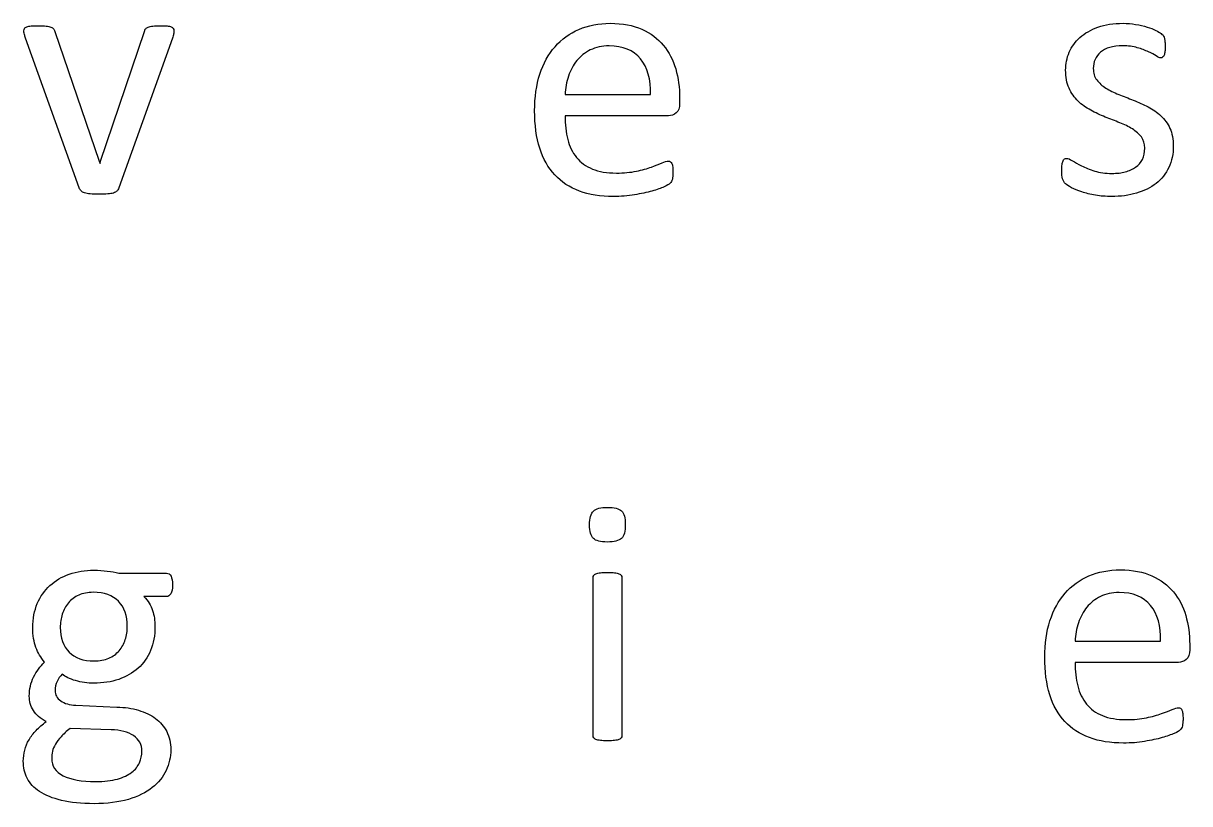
# Model space of a CAD drawing. Extents: x 0 to 612, y 0 to 328.
# Drawn here: x 537 to 571.35, y 159.02 to 182 of the extents above; entities that cross this region are included whole.
import ezdxf

# ---------------------------------------------------------------- set-up
doc = ezdxf.new("R2010")
doc.units = 0
doc.layers.add('Layer_1', color=7, linetype='CONTINUOUS')

msp = doc.modelspace()

# ---------------------------------------------------------------- linework, layer by layer
at = {"layer": 'Layer_1', "color": 7}
for p, q in [((537.929387, 181.764237), (539.239159, 177.938042)), ((539.275256, 177.938042), (540.569563, 181.764237)), ((541.435894, 181.779678), (541.435466, 181.779682)), ((538.645967, 177.154211), (537.068045, 181.563099)), ((541.394428, 181.563122), (539.811353, 177.154235)), ((552.957548, 179.902682), (555.473966, 179.902682)), ((556.329901, 179.80468), (556.329962, 179.650006)), ((555.99994, 179.278734), (552.957548, 179.278734)), ((570.8701, 178.391823), (570.870095, 178.3918)), ((539.239159, 177.938042), (539.259772, 177.876161)), ((539.259772, 177.876161), (539.275256, 177.938042)), ((554.730368, 167.24178), (554.730368, 167.24178)), ((539.81676, 165.808253), (541.219353, 165.808253)), ((553.781547, 161.033243), (553.781547, 165.674179)), ((554.632394, 165.674179), (554.632394, 161.033243)), ((541.394659, 165.462762), (541.394701, 165.462757)), ((541.219376, 165.122419), (540.554174, 165.122419)), ((540.064297, 164.240643), (540.064297, 164.240643)), ((567.979733, 163.807489), (570.49615, 163.807489)), ((571.352085, 163.709492), (571.352146, 163.554818)), ((571.022124, 163.183542), (567.979733, 163.183542)), ((538.548261, 161.920177), (539.76006, 161.868611)), ((539.584735, 161.198251), (538.383248, 161.239525)), ((540.492297, 160.564011), (540.492297, 160.563993))]:
    msp.add_line(p, q, dxfattribs=at)
for points in [[(537.0167, 181.779687), (537.0167, 181.807171), (537.023571, 181.831248), (537.037313, 181.85188)], [(537.019053, 181.741002), (537.017171, 181.756486), (537.0167, 181.769381), (537.0167, 181.779687)], [(537.034537, 181.671388), (537.025924, 181.702308), (537.020795, 181.725528), (537.019053, 181.741002)], [(537.037313, 181.85188), (537.051055, 181.872493), (537.074257, 181.888824), (537.106927, 181.900867)], [(537.106927, 181.900867), (537.139588, 181.912915), (537.182556, 181.920633), (537.235844, 181.924069)], [(537.235844, 181.924069), (537.289128, 181.927363), (537.355302, 181.929245), (537.43437, 181.929245)], [(537.43437, 181.929245), (537.534067, 181.929241), (537.613992, 181.926892), (537.674156, 181.921527)], [(537.674156, 181.921527), (537.734315, 181.91635), (537.780723, 181.906891), (537.813384, 181.893149)], [(537.813384, 181.893149), (537.846045, 181.879407), (537.870103, 181.862182), (537.885572, 181.841583)], [(537.885572, 181.841583), (537.901056, 181.82097), (537.915645, 181.79518), (537.929387, 181.764237)], [(540.569563, 181.764237), (540.576434, 181.795156), (540.588482, 181.820951), (540.60566, 181.841583)], [(540.60566, 181.841583), (540.622838, 181.862196), (540.64778, 181.879374), (540.680427, 181.893149)], [(540.680427, 181.893149), (540.713088, 181.906891), (540.757774, 181.91635), (540.814502, 181.921527)], [(540.814502, 181.921527), (540.871221, 181.926657), (540.945989, 181.929245), (541.038814, 181.929245)], [(541.038814, 181.929245), (541.117878, 181.929241), (541.183195, 181.927363), (541.234765, 181.924069)], [(541.234765, 181.924069), (541.286327, 181.920774), (541.32672, 181.912021), (541.355945, 181.898279)], [(541.355945, 181.898279), (541.385171, 181.884536), (541.405784, 181.868206), (541.417822, 181.849292)], [(541.417822, 181.849292), (541.42987, 181.830373), (541.435847, 181.807171), (541.435894, 181.779678)], [(541.433113, 181.735868), (541.43123, 181.720384), (541.428877, 181.704054), (541.425395, 181.686881)], [(541.435466, 181.779682), (541.435461, 181.76594), (541.434525, 181.751304), (541.433113, 181.735868)], [(552.660983, 181.312988), (552.855212, 181.534715), (553.08984, 181.704882), (553.364856, 181.823488)], [(553.364856, 181.823488), (553.639872, 181.942084), (553.947549, 182.001387), (554.287887, 182.001391)], [(554.287887, 182.001391), (554.652283, 182.001387), (554.962539, 181.942945), (555.218655, 181.826067)], [(555.218655, 181.826067), (555.474761, 181.709179), (555.685321, 181.551902), (555.850335, 181.354238)], [(568.121606, 181.586338), (568.262552, 181.71181), (568.438733, 181.812362), (568.650154, 181.887996)], [(568.650154, 181.887996), (568.861575, 181.963624), (569.108232, 182.001438), (569.390128, 182.001443)], [(569.390128, 182.001443), (569.513882, 182.001438), (569.637641, 181.991137), (569.7614, 181.970523)], [(569.7614, 181.970523), (569.885159, 181.94991), (569.996884, 181.92412), (570.09658, 181.893172)], [(570.09658, 181.893172), (570.196272, 181.862206), (570.281355, 181.828712), (570.35183, 181.79262)], [(570.35183, 181.79262), (570.422301, 181.756523), (570.475589, 181.724719), (570.511686, 181.69722)], [(537.068045, 181.563099), (537.054303, 181.604325), (537.043102, 181.640445), (537.034537, 181.671388)], [(541.4125, 181.630157), (541.407323, 181.609544), (541.401299, 181.58719), (541.394428, 181.563122)], [(541.425395, 181.686881), (541.4221, 181.669703), (541.417629, 181.650784), (541.4125, 181.630157)], [(567.804474, 181.148026), (567.874945, 181.314753), (567.980655, 181.460856), (568.121606, 181.586338)], [(570.511686, 181.69722), (570.547782, 181.669736), (570.571845, 181.64565), (570.583879, 181.625032)], [(570.583879, 181.625032), (570.595926, 181.604419), (570.604492, 181.58117), (570.609669, 181.555418)], [(570.609669, 181.555418), (570.614798, 181.529628), (570.619975, 181.497828), (570.625152, 181.460019)], [(570.625152, 181.460019), (570.630329, 181.422181), (570.63287, 181.375792), (570.63287, 181.320791)], [(552.214939, 180.5034), (552.31807, 180.821388), (552.466749, 181.091246), (552.660983, 181.312988)], [(553.700097, 181.217612), (553.541959, 181.138538), (553.409607, 181.033689), (553.30304, 180.903059)], [(554.251851, 181.336213), (554.042148, 181.336208), (553.85823, 181.296681), (553.700097, 181.217612)], [(555.177461, 180.954625), (554.969476, 181.209014), (554.660942, 181.336208), (554.251851, 181.336213)], [(555.850335, 181.354238), (556.015343, 181.156563), (556.136523, 180.924519), (556.213874, 180.658097)], [(567.698764, 180.624631), (567.698764, 180.806827), (567.734013, 180.98129), (567.804474, 181.148026)], [(568.727533, 181.153179), (568.657058, 181.093015), (568.603775, 181.021679), (568.567678, 180.939179)], [(568.998253, 181.292407), (568.888245, 181.259746), (568.798004, 181.213334), (568.727533, 181.153179)], [(569.379841, 181.341394), (569.235454, 181.34139), (569.10826, 181.325064), (568.998253, 181.292407)], [(569.81042, 181.284671), (569.684939, 181.322461), (569.541414, 181.34139), (569.379841, 181.341394)], [(570.137863, 181.163491), (570.045038, 181.206458), (569.935892, 181.246852), (569.81042, 181.284671)], [(570.364753, 181.042311), (570.306307, 181.080102), (570.230679, 181.120514), (570.137863, 181.163491)], [(570.498823, 180.985587), (570.467904, 180.985587), (570.42319, 181.004506), (570.364753, 181.042311)], [(570.599362, 181.062962), (570.587314, 181.035477), (570.572725, 181.015688), (570.555547, 181.003659)], [(570.625152, 181.168672), (570.619975, 181.125705), (570.61141, 181.09046), (570.599362, 181.062962)], [(570.63287, 181.320791), (570.632865, 181.262344), (570.630517, 181.21164), (570.625152, 181.168672)], [(553.30304, 180.903059), (553.196468, 180.772425), (553.113964, 180.620301), (553.055522, 180.446699)], [(555.473966, 179.902682), (555.484272, 180.349582), (555.385442, 180.700231), (555.177461, 180.954625)], [(568.567678, 180.939179), (568.531582, 180.85667), (568.513533, 180.76729), (568.513533, 180.671039)], [(570.555547, 181.003659), (570.53837, 180.991611), (570.519451, 180.985587), (570.498823, 180.985587)], [(552.060241, 179.42825), (552.060237, 179.827025), (552.111803, 180.185407), (552.214939, 180.5034)], [(553.055522, 180.446699), (552.99708, 180.273092), (552.964424, 180.091753), (552.957548, 179.902682)], [(556.213874, 180.658097), (556.29122, 180.39167), (556.329896, 180.107199), (556.329901, 179.80468)], [(567.799316, 180.093504), (567.732281, 180.241321), (567.698764, 180.418363), (567.698764, 180.624631)], [(568.513533, 180.671039), (568.513533, 180.536959), (568.547888, 180.424378), (568.616665, 180.33328)], [(568.064882, 179.711916), (567.954875, 179.818483), (567.866351, 179.945678), (567.799316, 180.093504)], [(568.616665, 180.33328), (568.685418, 180.242177), (568.774798, 180.162247), (568.88481, 180.093499)], [(568.88481, 180.093499), (568.994812, 180.024742), (569.120294, 179.96286), (569.26124, 179.907859)], [(568.438733, 179.441192), (568.299505, 179.515103), (568.174889, 179.605344), (568.064882, 179.711916)], [(569.26124, 179.907859), (569.402186, 179.852853), (569.54571, 179.796133), (569.691814, 179.737692)], [(569.691814, 179.737692), (569.837918, 179.67925), (569.9823, 179.613933), (570.124968, 179.541745)], [(552.209781, 178.324741), (552.110085, 178.641007), (552.060237, 179.008843), (552.060241, 179.42825)], [(556.229409, 179.363818), (556.162365, 179.307094), (556.08588, 179.278729), (555.99994, 179.278734)], [(556.329962, 179.650006), (556.329957, 179.515931), (556.296454, 179.420537), (556.229409, 179.363818)], [(568.866733, 179.242666), (568.720629, 179.301103), (568.577961, 179.367281), (568.438733, 179.441192)], [(570.124968, 179.541745), (570.267632, 179.469547), (570.393969, 179.381885), (570.503981, 179.278758)], [(552.957548, 179.278734), (552.957548, 179.0209), (552.983338, 178.788852), (553.034895, 178.582594)], [(569.29215, 179.075074), (569.15464, 179.128357), (569.012832, 179.18422), (568.866733, 179.242666)], [(569.663427, 178.892017), (569.553414, 178.960769), (569.42966, 179.02179), (569.29215, 179.075074)], [(570.503981, 179.278758), (570.613984, 179.175621), (570.702503, 179.051863), (570.769543, 178.907481)], [(569.928992, 178.654815), (569.861953, 178.74419), (569.773429, 178.823259), (569.663427, 178.892017)], [(570.029545, 178.324793), (570.02954, 178.455423), (569.996037, 178.56543), (569.928992, 178.654815)], [(570.769543, 178.907481), (570.836578, 178.763095), (570.870095, 178.591211), (570.8701, 178.391823)], [(552.653246, 177.53578), (552.457294, 177.745479), (552.309472, 178.008466), (552.209781, 178.324741)], [(553.034895, 178.582594), (553.086461, 178.376326), (553.172405, 178.199283), (553.292728, 178.051462)], [(569.959931, 177.994771), (570.006334, 178.087586), (570.02954, 178.197594), (570.029545, 178.324793)], [(570.870095, 178.3918), (570.870091, 178.154593), (570.826281, 177.943172), (570.738599, 177.757536)], [(553.292728, 178.051462), (553.413047, 177.90364), (553.569462, 177.790197), (553.761979, 177.711128)], [(555.811725, 177.889032), (555.892507, 177.925128), (555.953523, 177.943172), (555.994782, 177.943177)], [(555.994782, 177.943177), (556.018831, 177.943172), (556.040338, 177.937153), (556.059238, 177.925105)], [(567.595641, 177.840055), (567.602512, 177.884763), (567.611125, 177.920841), (567.621431, 177.948344)], [(567.621431, 177.948344), (567.631738, 177.975828), (567.646327, 177.995613), (567.665246, 178.007647)], [(567.665246, 178.007647), (567.684165, 178.019695), (567.705625, 178.025719), (567.729702, 178.025719)], [(567.729702, 178.025719), (567.76754, 178.025719), (567.823379, 178.002517), (567.897294, 177.956105)], [(567.897294, 177.956105), (567.971205, 177.909702), (568.062303, 177.858988), (568.170593, 177.803986)], [(569.7614, 177.765301), (569.84734, 177.825461), (569.913519, 177.90195), (569.959931, 177.994771)], [(553.761979, 177.711128), (553.954486, 177.63206), (554.18997, 177.592527), (554.468431, 177.592527)], [(554.468431, 177.592527), (554.68844, 177.592527), (554.884392, 177.610552), (555.056282, 177.646672)], [(555.056282, 177.646672), (555.228166, 177.682769), (555.376844, 177.723157), (555.502325, 177.767852)], [(555.502325, 177.767852), (555.627802, 177.812561), (555.730934, 177.852935), (555.811725, 177.889032)], [(556.059238, 177.925105), (556.078157, 177.913057), (556.092746, 177.895032), (556.103053, 177.87096)], [(556.103053, 177.87096), (556.113359, 177.846912), (556.121077, 177.813375), (556.126254, 177.770403)], [(556.126254, 177.770403), (556.131431, 177.727435), (556.133972, 177.675008), (556.133972, 177.613131)], [(556.133972, 177.613131), (556.133968, 177.568422), (556.13209, 177.529766), (556.128796, 177.497105)], [(567.585335, 177.675046), (567.585335, 177.740363), (567.588629, 177.795365), (567.595641, 177.840055)], [(567.611125, 177.422375), (567.593947, 177.484252), (567.585335, 177.568474), (567.585335, 177.675046)], [(568.170593, 177.803986), (568.278878, 177.74898), (568.406933, 177.698276), (568.55476, 177.651863)], [(568.55476, 177.651863), (568.702581, 177.60546), (568.872748, 177.582249), (569.06526, 177.582249)], [(569.06526, 177.582249), (569.209646, 177.582249), (569.340276, 177.597733), (569.457163, 177.628652)], [(569.457163, 177.628652), (569.574042, 177.659572), (569.675456, 177.705137), (569.7614, 177.765301)], [(570.738599, 177.757536), (570.650932, 177.5719), (570.526317, 177.415485), (570.364749, 177.288286)], [(553.377751, 177.061372), (553.090696, 177.167944), (552.849198, 177.326077), (552.653246, 177.53578)], [(556.043707, 177.28053), (556.024789, 177.261611), (555.968935, 177.230682), (555.87612, 177.18771)], [(556.090111, 177.339828), (556.078063, 177.319215), (556.062626, 177.299449), (556.043707, 177.28053)], [(556.115901, 177.409442), (556.110724, 177.383652), (556.102158, 177.360455), (556.090111, 177.339828)], [(556.128796, 177.497105), (556.125501, 177.464444), (556.121077, 177.435228), (556.115901, 177.409442)], [(567.693629, 177.277989), (567.655791, 177.312344), (567.628312, 177.360493), (567.611125, 177.422375)], [(567.874112, 177.161967), (567.791607, 177.204935), (567.731443, 177.24361), (567.693629, 177.277989)], [(570.364749, 177.288286), (570.203171, 177.161092), (570.010659, 177.064836), (569.787209, 176.999518)], [(538.702686, 177.066549), (538.678637, 177.090597), (538.659718, 177.119832), (538.645967, 177.154211)], [(538.803243, 177.009825), (538.760276, 177.023567), (538.726749, 177.042486), (538.702686, 177.066549)], [(538.970831, 176.978905), (538.902073, 176.985776), (538.846211, 176.996083), (538.803243, 177.009825)], [(539.22866, 176.968599), (539.125523, 176.968599), (539.039584, 176.971893), (538.970831, 176.978905)], [(539.486489, 176.976317), (539.417731, 176.97114), (539.331791, 176.968599), (539.22866, 176.968599)], [(539.656655, 177.004695), (539.611947, 176.990953), (539.555242, 176.981494), (539.486489, 176.976317)], [(539.757213, 177.061414), (539.734858, 177.037366), (539.701345, 177.018447), (539.656655, 177.004695)], [(539.811353, 177.154235), (539.797611, 177.116397), (539.779539, 177.085482), (539.757213, 177.061414)], [(554.380707, 176.901521), (553.999114, 176.901521), (553.664796, 176.954805), (553.377751, 177.061372)], [(555.002076, 176.950508), (554.807841, 176.917847), (554.600717, 176.901521), (554.380707, 176.901521)], [(555.515159, 177.061372), (555.367333, 177.020099), (555.196305, 176.983164), (555.002076, 176.950508)], [(555.87612, 177.18771), (555.783295, 177.144742), (555.662976, 177.102626), (555.515159, 177.061372)], [(568.175774, 177.038208), (568.057169, 177.07774), (567.956616, 177.118995), (567.874112, 177.161967)], [(568.577985, 176.94023), (568.428445, 176.96602), (568.294375, 176.998671), (568.175774, 177.038208)], [(569.049814, 176.901545), (568.8848, 176.901545), (568.727529, 176.91444), (568.577985, 176.94023)], [(569.787209, 176.999518), (569.563754, 176.934201), (569.317954, 176.901545), (569.049814, 176.901545)], [(553.678425, 167.231468), (553.678425, 167.430851), (553.716263, 167.566639), (553.791868, 167.638837)], [(553.791868, 167.638837), (553.867496, 167.711025), (554.006724, 167.747122), (554.209552, 167.747126)], [(554.209552, 167.747126), (554.408939, 167.747122), (554.545589, 167.711877), (554.619499, 167.641416)], [(554.619499, 167.641416), (554.69341, 167.570936), (554.730368, 167.437727), (554.730368, 167.24178)], [(553.789289, 166.831832), (553.715378, 166.902298), (553.678425, 167.035512), (553.678425, 167.231468)], [(554.730368, 167.24178), (554.730368, 167.042388), (554.69253, 166.906595), (554.616925, 166.834411)], [(554.199241, 166.726122), (553.999849, 166.726117), (553.863199, 166.761371), (553.789289, 166.831832)], [(554.616925, 166.834411), (554.541292, 166.762214), (554.402064, 166.726117), (554.199241, 166.726122)], [(537.785062, 165.447288), (537.943195, 165.591665), (538.133128, 165.702533), (538.354865, 165.779889)], [(538.354865, 165.779889), (538.576597, 165.857231), (538.818096, 165.895906), (539.079365, 165.895911)], [(539.079365, 165.895911), (539.220311, 165.895906), (539.351802, 165.888193), (539.473843, 165.872709)], [(539.473843, 165.872709), (539.59588, 165.857226), (539.710184, 165.835766), (539.81676, 165.808253)], [(541.219353, 165.808253), (541.27779, 165.808249), (541.321618, 165.779875), (541.350844, 165.72317)], [(541.350844, 165.72317), (541.380069, 165.666442), (541.394659, 165.57964), (541.394659, 165.462762)], [(553.781547, 165.674179), (553.781547, 165.698227), (553.787571, 165.720582), (553.799619, 165.741214)], [(553.799619, 165.741214), (553.811667, 165.761827), (553.833974, 165.779004), (553.866654, 165.792779)], [(553.866654, 165.792779), (553.899315, 165.806521), (553.943144, 165.816828), (553.998145, 165.823699)], [(553.998145, 165.823699), (554.053151, 165.83057), (554.121904, 165.834006), (554.204408, 165.834006)], [(554.204408, 165.834006), (554.290353, 165.834001), (554.360823, 165.830711), (554.415829, 165.823699)], [(554.415829, 165.823699), (554.470831, 165.816828), (554.513803, 165.806521), (554.544746, 165.792779)], [(554.544746, 165.792779), (554.575666, 165.779037), (554.59803, 165.761813), (554.611781, 165.741214)], [(554.611781, 165.741214), (554.625523, 165.7206), (554.632394, 165.698246), (554.632394, 165.674179)], [(567.683167, 165.217795), (567.877401, 165.439523), (568.112024, 165.60969), (568.387045, 165.728295)], [(568.387045, 165.728295), (568.662061, 165.846896), (568.969738, 165.906194), (569.310076, 165.906199)], [(569.310076, 165.906199), (569.674472, 165.906194), (569.984723, 165.847752), (570.240839, 165.730874)], [(570.240839, 165.730874), (570.496946, 165.613986), (570.707506, 165.45671), (570.872524, 165.259045)], [(537.413786, 164.916156), (537.503166, 165.125855), (537.626925, 165.302897), (537.785062, 165.447288)], [(539.063919, 165.246178), (538.898906, 165.246173), (538.755381, 165.218694), (538.633345, 165.163674)], [(539.803889, 164.980617), (539.630282, 165.157655), (539.383625, 165.246173), (539.063919, 165.246178)], [(541.394701, 165.462757), (541.394696, 165.342429), (541.37837, 165.255628), (541.345714, 165.202349)], [(569.274041, 165.241025), (569.064337, 165.24102), (568.880419, 165.201493), (568.722281, 165.122419)], [(570.199646, 164.859432), (569.99166, 165.113821), (569.683127, 165.24102), (569.274041, 165.241025)], [(570.872524, 165.259045), (571.037528, 165.061375), (571.158708, 164.829327), (571.236063, 164.562909)], [(537.279715, 164.204546), (537.279715, 164.469251), (537.324424, 164.706453), (537.413786, 164.916156)], [(538.329103, 164.936783), (538.248317, 164.840523), (538.188157, 164.729654), (538.148625, 164.604182)], [(538.633345, 165.163674), (538.511304, 165.108668), (538.40989, 165.033035), (538.329103, 164.936783)], [(540.064297, 164.240643), (540.064297, 164.556909), (539.977491, 164.80357), (539.803889, 164.980617)], [(540.554174, 165.122419), (540.674493, 164.99866), (540.758715, 164.862011), (540.80685, 164.712472)], [(541.345714, 165.202349), (541.313053, 165.149061), (541.270937, 165.122415), (541.219376, 165.122419)], [(567.237123, 164.408207), (567.340255, 164.726195), (567.488938, 164.996058), (567.683167, 165.217795)], [(568.722281, 165.122419), (568.564148, 165.043351), (568.431791, 164.938496), (568.325224, 164.807867)], [(538.148625, 164.604182), (538.109093, 164.478701), (538.089322, 164.34721), (538.089322, 164.209704)], [(540.80685, 164.712472), (540.854971, 164.562928), (540.879038, 164.407369), (540.879038, 164.245801)], [(568.325224, 164.807867), (568.218652, 164.677232), (568.136148, 164.525114), (568.077711, 164.351511)], [(570.49615, 163.807489), (570.506457, 164.25439), (570.407627, 164.605039), (570.199646, 164.859432)], [(571.236063, 164.562909), (571.313405, 164.296482), (571.35208, 164.012006), (571.352085, 163.709492)], [(537.372531, 163.624432), (537.310654, 163.784283), (537.279715, 163.977656), (537.279715, 164.204546)], [(538.089322, 164.209704), (538.089322, 163.903745), (538.176124, 163.663103), (538.34973, 163.487778)], [(540.004999, 163.853897), (540.044531, 163.977656), (540.064297, 164.106568), (540.064297, 164.240643)], [(540.879038, 164.245801), (540.879038, 163.977656), (540.836071, 163.740449), (540.750126, 163.534191)], [(567.082426, 163.333057), (567.082426, 163.731832), (567.133992, 164.090214), (567.237123, 164.408207)], [(568.077711, 164.351511), (568.019265, 164.1779), (567.986609, 163.996561), (567.979733, 163.807489)], [(539.824516, 163.526454), (539.905298, 163.620992), (539.965462, 163.730138), (540.004999, 163.853897)], [(537.625207, 163.193853), (537.518635, 163.321047), (537.434413, 163.464572), (537.372531, 163.624432)], [(539.5177, 163.304721), (539.641454, 163.358005), (539.743725, 163.431916), (539.824516, 163.526454)], [(540.750126, 163.534191), (540.664177, 163.327923), (540.541279, 163.15346), (540.381428, 163.010796)], [(571.352146, 163.554818), (571.352142, 163.420743), (571.318638, 163.325344), (571.251594, 163.268625)], [(537.305496, 162.750388), (537.391441, 162.915397), (537.498008, 163.063218), (537.625207, 163.193853)], [(538.34973, 163.487778), (538.523333, 163.312454), (538.766554, 163.224791), (539.079389, 163.224796)], [(539.079389, 163.224796), (539.247833, 163.224791), (539.393937, 163.251433), (539.5177, 163.304721)], [(567.231965, 162.229548), (567.132274, 162.545819), (567.082426, 162.913655), (567.082426, 163.333057)], [(567.979733, 163.183542), (567.979733, 162.925708), (568.005523, 162.693664), (568.057084, 162.487401)], [(571.251594, 163.268625), (571.184554, 163.211901), (571.108064, 163.183537), (571.022124, 163.183542)], [(538.146046, 162.832892), (538.084164, 162.771011), (538.03346, 162.70054), (537.993928, 162.621471)], [(538.540524, 162.644677), (538.370353, 162.694521), (538.238862, 162.757259), (538.146046, 162.832892)], [(540.381428, 163.010796), (540.221573, 162.868128), (540.031636, 162.758981), (539.811626, 162.683353)], [(537.176584, 162.188317), (537.176579, 162.398021), (537.219551, 162.585375), (537.305496, 162.750388)], [(537.993928, 162.621471), (537.954396, 162.542402), (537.934625, 162.451304), (537.934625, 162.348173)], [(539.079389, 162.569905), (538.890312, 162.569905), (538.710691, 162.594848), (538.540524, 162.644677)], [(539.811626, 162.683353), (539.591606, 162.60772), (539.347529, 162.569905), (539.079389, 162.569905)], [(568.057084, 162.487401), (568.108645, 162.281138), (568.19459, 162.104095), (568.314913, 161.956274)], [(537.297764, 161.76548), (537.216972, 161.89611), (537.176579, 162.037056), (537.176584, 162.188317)], [(537.934625, 162.348173), (537.934625, 162.22785), (537.990488, 162.128158), (538.102213, 162.049089)], [(567.675435, 161.440588), (567.479483, 161.650291), (567.331661, 161.913278), (567.231965, 162.229548)], [(538.102213, 162.049089), (538.213938, 161.970021), (538.362621, 161.927048), (538.548261, 161.920177)], [(539.76006, 161.868611), (539.990386, 161.86174), (540.201802, 161.829926), (540.394319, 161.773212)], [(568.314913, 161.956274), (568.435232, 161.808447), (568.591647, 161.695005), (568.784163, 161.615936)], [(570.524515, 161.67266), (570.649987, 161.717368), (570.753118, 161.757743), (570.833909, 161.793839)], [(570.833909, 161.793839), (570.914691, 161.829936), (570.975712, 161.847984), (571.016966, 161.847984)], [(571.016966, 161.847984), (571.041015, 161.847984), (571.062522, 161.84196), (571.081427, 161.829912)], [(571.081427, 161.829912), (571.100346, 161.817864), (571.114935, 161.79984), (571.125242, 161.775768)], [(537.671615, 161.440611), (537.503166, 161.526556), (537.378546, 161.634845), (537.297764, 161.76548)], [(540.394319, 161.773212), (540.58683, 161.716488), (540.753557, 161.635702), (540.894512, 161.530852)], [(540.894512, 161.530852), (541.035453, 161.426003), (541.145461, 161.297086), (541.224534, 161.144107)], [(568.784163, 161.615936), (568.976675, 161.536867), (569.212159, 161.497335), (569.490615, 161.497335)], [(569.490615, 161.497335), (569.71063, 161.497335), (569.906577, 161.515407), (570.078466, 161.55148)], [(570.078466, 161.55148), (570.25035, 161.587576), (570.399033, 161.627969), (570.524515, 161.67266)], [(571.125242, 161.775768), (571.135548, 161.751719), (571.143267, 161.718183), (571.148443, 161.675215)], [(571.148443, 161.675215), (571.153573, 161.632247), (571.156162, 161.579816), (571.156162, 161.517939)], [(571.156162, 161.517939), (571.156157, 161.47323), (571.154279, 161.434573), (571.150985, 161.401917)], [(537.168847, 160.904326), (537.225571, 161.000582), (537.296041, 161.092541), (537.380268, 161.180203)], [(537.380268, 161.180203), (537.46449, 161.267865), (537.561607, 161.354667), (537.671615, 161.440611)], [(538.383248, 161.239525), (538.273241, 161.15358), (538.182999, 161.071932), (538.112529, 160.994586)], [(540.247358, 161.025506), (540.084063, 161.133795), (539.863187, 161.191376), (539.584735, 161.198251)], [(541.224534, 161.144107), (541.303594, 160.991132), (541.34313, 160.813228), (541.343135, 160.6104)], [(568.399935, 160.966184), (568.112885, 161.072751), (567.871382, 161.230889), (567.675435, 161.440588)], [(571.065897, 161.185338), (571.046978, 161.166419), (570.99112, 161.13549), (570.898304, 161.092517)], [(571.1123, 161.24464), (571.100252, 161.224027), (571.084816, 161.204261), (571.065897, 161.185338)], [(571.13809, 161.314254), (571.132913, 161.288464), (571.124348, 161.265263), (571.1123, 161.24464)], [(571.150985, 161.401917), (571.14769, 161.369256), (571.143267, 161.340035), (571.13809, 161.314254)], [(537.042509, 160.600089), (537.069993, 160.706656), (537.112123, 160.80807), (537.168847, 160.904326)], [(537.944936, 160.772854), (537.903663, 160.702378), (537.875322, 160.632764), (537.859853, 160.564011)], [(538.112529, 160.994586), (538.042053, 160.917235), (537.986191, 160.843324), (537.944936, 160.772854)], [(540.492297, 160.563993), (540.492292, 160.76338), (540.410645, 160.917216), (540.247358, 161.025506)], [(553.799619, 160.963629), (553.787571, 160.982548), (553.781547, 161.005749), (553.781547, 161.033243)], [(553.866654, 160.914642), (553.833993, 160.928384), (553.811648, 160.944714), (553.799619, 160.963629)], [(553.998145, 160.883675), (553.943144, 160.890546), (553.89931, 160.900853), (553.866654, 160.914642)], [(554.204408, 160.873368), (554.121904, 160.873368), (554.053151, 160.876663), (553.998145, 160.883675)], [(554.415829, 160.883675), (554.360823, 160.876804), (554.290353, 160.873368), (554.204408, 160.873368)], [(554.544746, 160.914642), (554.513826, 160.9009), (554.470831, 160.890593), (554.415829, 160.883675)], [(554.611781, 160.963629), (554.598039, 160.94471), (554.575685, 160.928379), (554.544746, 160.914642)], [(554.632394, 161.033243), (554.63239, 161.005758), (554.625523, 160.982533), (554.611781, 160.963629)], [(569.402891, 160.806329), (569.021304, 160.806329), (568.686985, 160.859612), (568.399935, 160.966184)], [(570.024265, 160.855316), (569.830026, 160.822654), (569.622906, 160.806329), (569.402891, 160.806329)], [(570.537344, 160.966184), (570.389517, 160.924911), (570.218489, 160.887972), (570.024265, 160.855316)], [(570.898304, 161.092517), (570.805484, 161.04955), (570.685161, 161.007434), (570.537344, 160.966184)], [(537.001283, 160.270067), (537.001283, 160.38351), (537.015025, 160.493517), (537.042509, 160.600089)], [(537.859853, 160.564011), (537.84437, 160.495254), (537.836651, 160.424783), (537.836651, 160.35259)], [(540.422683, 160.228831), (540.469086, 160.335403), (540.492292, 160.447128), (540.492297, 160.564011)], [(541.343135, 160.6104), (541.34313, 160.397261), (541.298426, 160.194438), (541.20906, 160.001922)], [(537.114726, 159.772453), (537.039097, 159.925432), (537.001283, 160.091302), (537.001283, 160.270067)], [(537.836651, 160.35259), (537.836647, 160.12914), (537.950094, 159.95983), (538.176985, 159.844664)], [(540.193214, 159.945217), (540.299781, 160.027726), (540.376271, 160.122264), (540.422683, 160.228831)], [(537.480844, 159.377974), (537.312395, 159.487982), (537.190354, 159.619478), (537.114726, 159.772453)], [(538.176985, 159.844664), (538.403875, 159.729504), (538.720146, 159.671919), (539.125796, 159.671919)], [(539.125796, 159.671919), (539.383625, 159.671919), (539.599343, 159.696862), (539.77295, 159.746691)], [(539.77295, 159.746691), (539.946552, 159.796539), (540.086642, 159.862713), (540.193214, 159.945217)], [(541.20906, 160.001922), (541.119675, 159.80941), (540.983026, 159.640105), (540.799113, 159.493996)], [(540.799113, 159.493996), (540.61519, 159.347897), (540.380567, 159.232732), (540.09524, 159.148505)], [(538.127998, 159.117567), (537.865011, 159.181166), (537.649293, 159.267967), (537.480844, 159.377974)], [(539.084547, 159.022172), (538.70983, 159.022172), (538.39098, 159.053986), (538.127998, 159.117567)], [(540.09524, 159.148505), (539.809903, 159.064283), (539.473005, 159.022172), (539.084547, 159.022172)]]:
    msp.add_open_spline(points, degree=3, dxfattribs=at)

doc.saveas('drawing.dxf')
